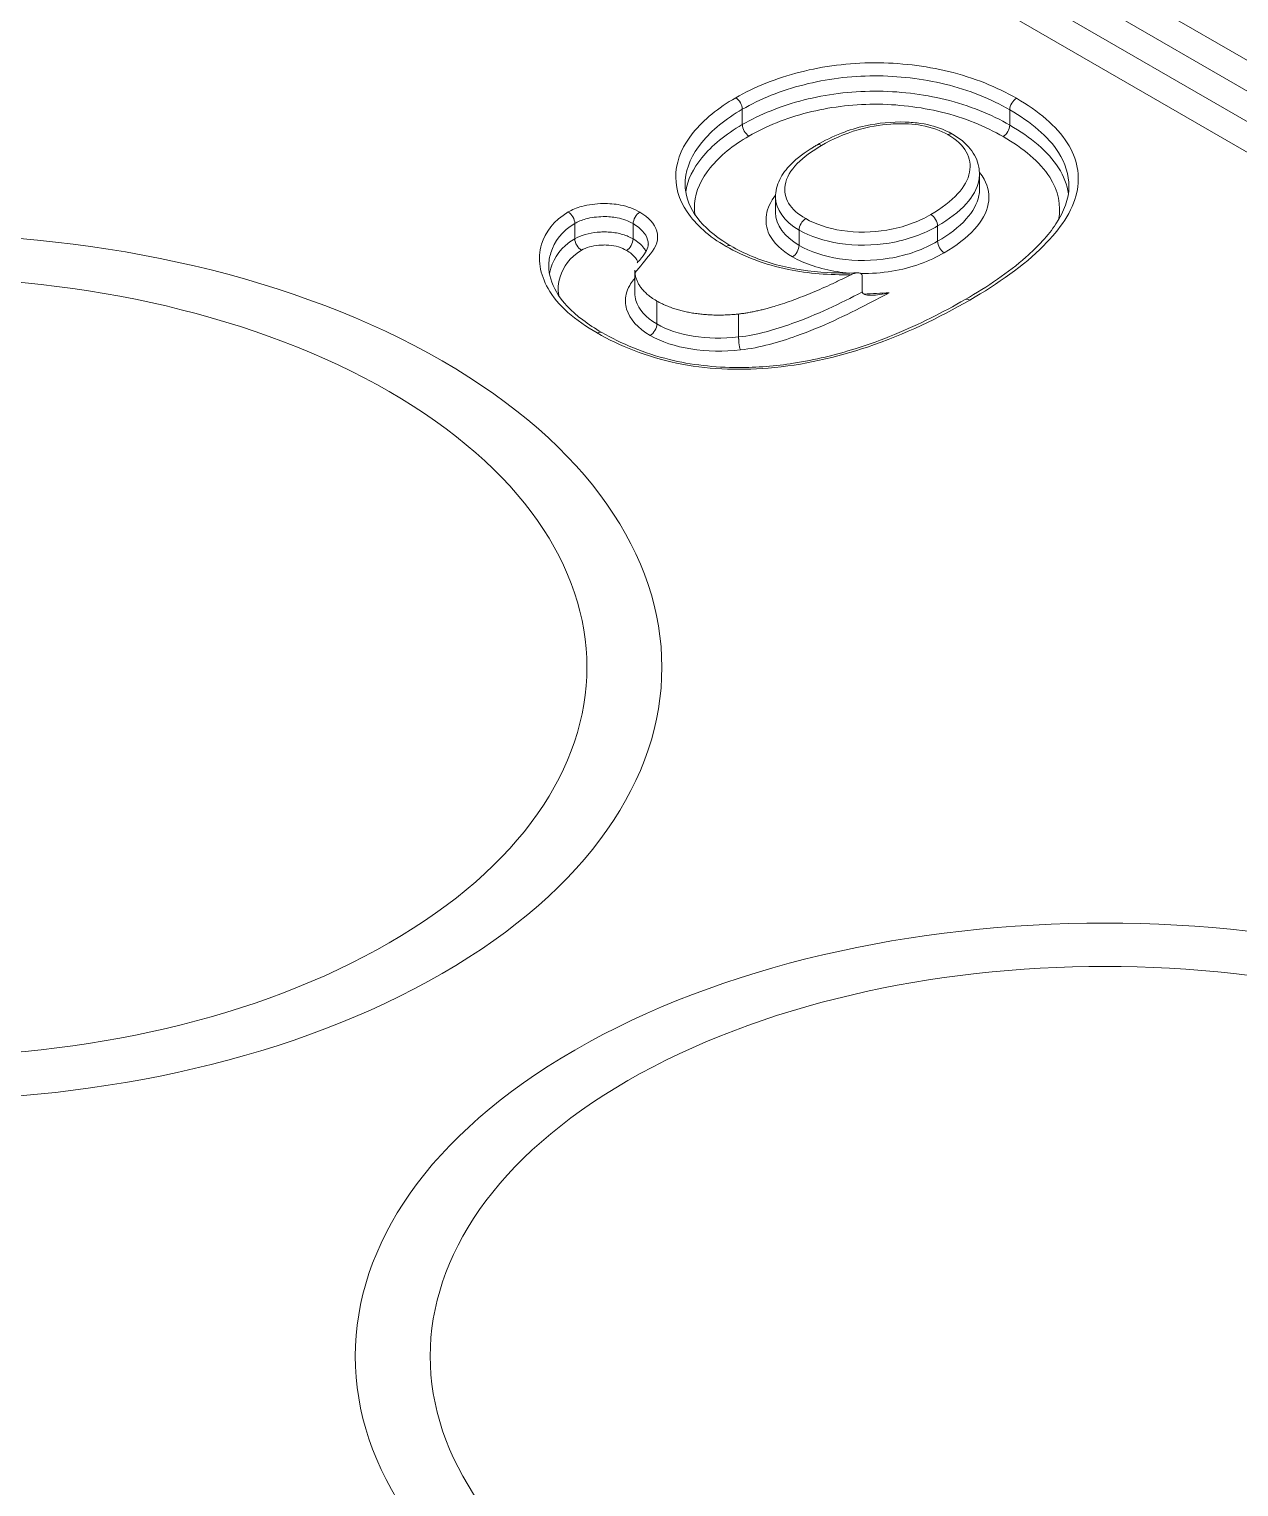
# Model space of a CAD drawing. Header units: inches. Extents: x 0.19 to 7.09, y 0.45 to 4.64.
# Drawn here: x 5.1697 to 5.4238, y 2.9872 to 3.2932 of the extents above; entities that cross this region are included whole.
import ezdxf

# ---------------------------------------------------------------- set-up
doc = ezdxf.new("R2010")
doc.units = ezdxf.units.IN
doc.header["$MEASUREMENT"] = 0

msp = doc.modelspace()

# ---------------------------------------------------------------- linework, layer by layer
at = {"color": 0, "linetype": 'Continuous', "lineweight": 0, "extrusion": (-1.66533e-16, 0.816497, 0.57735)}
for p, q in [((6.44523, 2.698, -0.69193), (3.21516, 4.56288, -0.69193)), ((3.21238, 4.55806, -0.69193), (6.44244, 2.69318, -0.69193)), ((6.44244, 2.68675, -0.69193), (3.21238, 4.55163, -0.69193)), ((3.2096, 4.54681, -0.69193), (6.43966, 2.68193, -0.69193)), ((5.31953, 3.27643, -0.69193), (5.31953, 3.27321, -0.69193)), ((5.37571, 3.27631, -0.69193), (5.37571, 3.2731, -0.69193)), ((5.36935, 3.2628, -0.69193), (5.36935, 3.25958, -0.69193)), ((5.32647, 3.25794, -0.69193), (5.32647, 3.25472, -0.69193)), ((5.28435, 3.25245, -0.69193), (5.28435, 3.24923, -0.69193)), ((5.29659, 3.25241, -0.69193), (5.29659, 3.2492, -0.69193)), ((5.33145, 3.25106, -0.69193), (5.33145, 3.24785, -0.69193)), ((5.36054, 3.25192, -0.69193), (5.36054, 3.24871, -0.69193)), ((5.29694, 3.24262, -0.69193), (5.29694, 3.23785, -0.69193)), ((5.34473, 3.2413, -0.69193), (5.34473, 3.23809, -0.69193)), ((5.30158, 3.23617, -0.69193), (5.30158, 3.23135, -0.69193)), ((5.31875, 3.23344, -0.69193), (5.31875, 3.22862, -0.69193))]:
    msp.add_line(p, q, dxfattribs=at)
at = {"color": 0, "linetype": 'Continuous', "lineweight": 0}
for centre, major_axis, start_param, end_param in [((5.31814, 3.27723, -0.69193), (-0.00098, 0.0017), -2.356194, -0.785398), ((5.32092, 3.27241, -0.69193), (0.00098, -0.0017), -2.356194, -0.785398), ((5.36272, 3.26949, -0.69193), (0.00098, 0.0017), 0.006389, 0.785398), ((5.14515, 3.15929, -0.69193), (0.15748, 0), -2.356194, 3.926991), ((5.28296, 3.25325, -0.69193), (-0.00098, 0.0017), -2.356194, -0.785398), ((5.33284, 3.25187, -0.69193), (-0.00098, -0.0017), -2.356194, -0.785398), ((5.35915, 3.25273, -0.69193), (-0.00098, 0.0017), -2.356194, -0.785398), ((5.28574, 3.24843, -0.69193), (0.00098, -0.0017), -2.356194, -0.785398), ((5.31613, 3.24603, -0.69193), (0.00098, 0.0017), 0.006269, 0.785398), ((5.33006, 3.24705, -0.69193), (0.00098, 0.0017), -2.356194, -0.785398), ((5.14515, 3.15929, -0.69193), (0.14173, 0), -2.356194, 3.926991), ((5.28905, 3.22785, -0.69193), (0.00098, 0.0017), 0.006231, 0.785398), ((5.3957, 3.01464, -0.69193), (0.15748, 0), -2.356194, 3.926991), ((5.3957, 3.01464, -0.69193), (0.14173, 0), -2.356194, 3.926991)]:
    msp.add_ellipse(centre, major_axis=major_axis, ratio=0.57735, start_param=start_param, end_param=end_param, dxfattribs=at)
at = {"color": 0, "linetype": 'Continuous', "lineweight": 0, "extrusion": (-8.32667e-17, -1.44222e-16, -1)}
msp.add_ellipse((5.3771, 3.27712, -0.69193), major_axis=(0.00098, 0.0017), ratio=0.57735, start_param=-2.356194, end_param=-0.785398, dxfattribs=at)
at = {"color": 0, "linetype": 'Continuous', "lineweight": 0, "extrusion": (-6.83926e-17, 1.03585e-16, -1)}
msp.add_ellipse((5.37431, 3.2723, -0.69193), major_axis=(-0.00098, -0.0017), ratio=0.57735, start_param=-2.356194, end_param=-0.785398, dxfattribs=at)
at = {"color": 0, "linetype": 'Continuous', "lineweight": 0, "extrusion": (3.36518e-16, 1.94289e-16, -1)}
msp.add_ellipse((5.33615, 3.26721, -0.69193), major_axis=(-0.00098, 0.0017), ratio=0.57735, start_param=0.006225, end_param=0.785398, dxfattribs=at)
at = {"color": 0, "linetype": 'Continuous', "lineweight": 0, "extrusion": (4.80741e-17, -2.77556e-17, -1)}
msp.add_ellipse((5.29799, 3.25321, -0.69193), major_axis=(0.00098, 0.0017), ratio=0.57735, start_param=-2.356194, end_param=-0.785398, dxfattribs=at)
at = {"color": 0, "linetype": 'Continuous', "lineweight": 0, "extrusion": (-1.51659e-16, -4.0637e-17, -1)}
msp.add_ellipse((5.2952, 3.24839, -0.69193), major_axis=(-0.00098, -0.0017), ratio=0.57735, start_param=-2.356194, end_param=-0.785398, dxfattribs=at)
at = {"color": 0, "linetype": 'Continuous', "lineweight": 0, "extrusion": (2.64407e-16, 1.52656e-16, -1)}
msp.add_ellipse((5.36194, 3.24791, -0.69193), major_axis=(-0.00098, 0.0017), ratio=0.57735, start_param=-2.356194, end_param=-0.785398, dxfattribs=at)
at = {"color": 0, "linetype": 'Continuous', "lineweight": 0, "extrusion": (3.71854e-18, -6.19519e-17, -1)}
msp.add_ellipse((5.36731, 3.23477, -0.69193), major_axis=(-0.00098, 0.0017), ratio=0.57735, start_param=0.006195, end_param=0.785398, dxfattribs=at)
at = {"color": 0, "linetype": 'Continuous', "lineweight": 0, "extrusion": (-7.21111e-17, 4.16334e-17, -1)}
msp.add_ellipse((5.30019, 3.23055, -0.69193), major_axis=(-0.00098, -0.0017), ratio=0.57735, start_param=-2.356194, end_param=-0.785398, dxfattribs=at)
at = {"color": 0, "linetype": 'Continuous', "lineweight": 0}
for points, degree, knots in [([(5.3771, 3.27873, -0.69193), (5.37303, 3.28107, -0.69193), (5.36817, 3.28308, -0.69193), (5.35794, 3.28554, -0.69193), (5.35255, 3.2862, -0.69193), (5.34192, 3.28617, -0.69193), (5.33655, 3.28547, -0.69193), (5.32667, 3.28295, -0.69193), (5.32202, 3.28108, -0.69193), (5.31814, 3.27884, -0.69193)], 3, [0, 0, 0, 0, 0.0438289, 0.0438289, 0.0843797, 0.0843797, 0.1247686, 0.1247686, 0.1665469, 0.1665469, 0.1665469, 0.1665469]), ([(5.31953, 3.27643, -0.69193), (5.32325, 3.27857, -0.69193), (5.32769, 3.28037, -0.69193), (5.33249, 3.28159, -0.69193), (5.33713, 3.28277, -0.69193), (5.3422, 3.28343, -0.69193), (5.34723, 3.28344, -0.69193), (5.35229, 3.28345, -0.69193), (5.35741, 3.28283, -0.69193), (5.3621, 3.2817, -0.69193), (5.36716, 3.28049, -0.69193), (5.37179, 3.27857, -0.69193), (5.37571, 3.27631, -0.69193)], 3, [-0.1665469, -0.1665469, -0.1665469, -0.1665469, -0.1247611, -0.1247611, -0.1247611, -0.0843871, -0.0843871, -0.0843871, -0.0437806, -0.0437806, -0.0437806, 0, 0, 0, 0]), ([(5.31814, 3.27884, -0.69193), (5.31448, 3.27673, -0.69193), (5.31143, 3.27425, -0.69193), (5.30711, 3.26893, -0.69193), (5.30581, 3.26608, -0.69193), (5.30535, 3.26038, -0.69193), (5.30617, 3.25752, -0.69193), (5.3097, 3.25218, -0.69193), (5.31259, 3.24968, -0.69193), (5.31613, 3.24764, -0.69193)], 3, [0, 0, 0, 0, 0.0394058, 0.0394058, 0.0772903, 0.0772903, 0.1144014, 0.1144014, 0.152546, 0.152546, 0.152546, 0.152546]), ([(5.37571, 3.2731, -0.69193), (5.37185, 3.27532, -0.69193), (5.36719, 3.27726, -0.69193), (5.35746, 3.2796, -0.69193), (5.35231, 3.28024, -0.69193), (5.34219, 3.28021, -0.69193), (5.33707, 3.27954, -0.69193), (5.32768, 3.27715, -0.69193), (5.32322, 3.27534, -0.69193), (5.31953, 3.27321, -0.69193)], 3, [0, 0, 0, 0, 0.0399467, 0.0399467, 0.0765112, 0.0765112, 0.1128299, 0.1128299, 0.1509412, 0.1509412, 0.1509412, 0.1509412]), ([(5.32092, 3.2708, -0.69193), (5.32446, 3.27284, -0.69193), (5.3287, 3.27456, -0.69193), (5.33765, 3.27684, -0.69193), (5.34247, 3.27747, -0.69193), (5.35204, 3.2775, -0.69193), (5.35691, 3.2769, -0.69193), (5.36619, 3.27467, -0.69193), (5.37061, 3.27283, -0.69193), (5.37431, 3.27069, -0.69193)], 3, [-0.1509412, -0.1509412, -0.1509412, -0.1509412, -0.1128299, -0.1128299, -0.0765112, -0.0765112, -0.0399467, -0.0399467, 0, 0, 0, 0]), ([(5.36731, 3.23638, -0.69193), (5.37324, 3.2398, -0.69193), (5.37865, 3.24357, -0.69193), (5.38624, 3.25123, -0.69193), (5.38888, 3.25498, -0.69193), (5.39057, 3.26243, -0.69193), (5.3899, 3.26606, -0.69193), (5.38555, 3.2729, -0.69193), (5.38168, 3.27608, -0.69193), (5.3771, 3.27873, -0.69193)], 3, [0, 0, 0, 0, 0.063875, 0.063875, 0.1160372, 0.1160372, 0.1624761, 0.1624761, 0.2118721, 0.2118721, 0.2118721, 0.2118721]), ([(5.30751, 3.26066, -0.69193), (5.30751, 3.26095, -0.69193), (5.30752, 3.26124, -0.69193), (5.30754, 3.26154, -0.69193), (5.30776, 3.26426, -0.69193), (5.30899, 3.26696, -0.69193), (5.31101, 3.26945, -0.69193), (5.31311, 3.27204, -0.69193), (5.31602, 3.2744, -0.69193), (5.31953, 3.27643, -0.69193)], 3, [-0.08136914, -0.08136914, -0.08136914, -0.08136914, -0.07729045, -0.07729045, -0.07729045, -0.03941548, -0.03941548, -0.03941548, 0, 0, 0, 0]), ([(5.37571, 3.27631, -0.69193), (5.38013, 3.27376, -0.69193), (5.38381, 3.27072, -0.69193), (5.3874, 3.26508, -0.69193), (5.38813, 3.26265, -0.69193), (5.38813, 3.26021, -0.69193)], 3, [-0.21187208, -0.21187208, -0.21187208, -0.21187208, -0.16247613, -0.16247613, -0.12871879, -0.12871879, -0.12871879, -0.12871879]), ([(5.31953, 3.27321, -0.69193), (5.31606, 3.27121, -0.69193), (5.31311, 3.26882, -0.69193), (5.30921, 3.26402, -0.69193), (5.30801, 3.26158, -0.69193), (5.30763, 3.25911, -0.69193)], 3, [0, 0, 0, 0, 0.03575416, 0.03575416, 0.06648112, 0.06648112, 0.06648112, 0.06648112]), ([(5.33517, 3.26891, -0.69193), (5.33677, 3.26984, -0.69193), (5.3385, 3.27069, -0.69193), (5.34195, 3.27204, -0.69193), (5.34364, 3.27256, -0.69193), (5.34804, 3.27353, -0.69193), (5.35092, 3.27382, -0.69193), (5.35484, 3.27371, -0.69193), (5.35596, 3.27362, -0.69193), (5.35887, 3.27317, -0.69193), (5.36063, 3.27265, -0.69193), (5.3627, 3.27173, -0.69193), (5.36321, 3.27147, -0.69193), (5.36369, 3.27119, -0.69193)], 3, [0, 0, 0, 0, 0.00668307, 0.00668307, 0.01232607, 0.01232607, 0.02075235, 0.02075235, 0.02410084, 0.02410084, 0.02976974, 0.02976974, 0.0317301, 0.0317301, 0.0317301, 0.0317301]), ([(5.33615, 3.26881, -0.69193), (5.33842, 3.27012, -0.69193), (5.34288, 3.27218, -0.69193), (5.34833, 3.27318, -0.69193), (5.35198, 3.27341, -0.69193), (5.35415, 3.27343, -0.69193), (5.35846, 3.27296, -0.69193), (5.36119, 3.27198, -0.69193), (5.36272, 3.2711, -0.69193)], 3, [0, 0, 0, 0, 0.02443226, 0.04275646, 0.04275646, 0.05217276, 0.05923498, 0.07571351, 0.07571351, 0.07571351, 0.07571351]), ([(5.38802, 3.25867, -0.69193), (5.38776, 3.26055, -0.69193), (5.38706, 3.2624, -0.69193), (5.38377, 3.26757, -0.69193), (5.38006, 3.27059, -0.69193), (5.37571, 3.2731, -0.69193)], 3, [0.12756251, 0.12756251, 0.12756251, 0.12756251, 0.15085094, 0.15085094, 0.19611889, 0.19611889, 0.19611889, 0.19611889]), ([(5.30959, 3.2543, -0.69193), (5.30947, 3.25509, -0.69193), (5.30944, 3.25588, -0.69193), (5.30972, 3.25925, -0.69193), (5.3109, 3.26181, -0.69193), (5.31479, 3.26661, -0.69193), (5.3176, 3.26889, -0.69193), (5.32092, 3.2708, -0.69193)], 3, [-0.08008321, -0.08008321, -0.08008321, -0.08008321, -0.0697095, -0.0697095, -0.03575416, -0.03575416, 0, 0, 0, 0]), ([(5.32648, 3.25797, -0.69193), (5.32648, 3.25922, -0.69193), (5.3268, 3.2605, -0.69193), (5.32796, 3.26282, -0.69193), (5.32878, 3.26389, -0.69193), (5.33107, 3.26621, -0.69193), (5.33269, 3.26741, -0.69193), (5.3347, 3.26864, -0.69193), (5.33493, 3.26878, -0.69193), (5.33517, 3.26891, -0.69193)], 3, [0, 0, 0, 0, 0.00550676, 0.00550676, 0.01100576, 0.01100576, 0.0185918, 0.0185918, 0.01958942, 0.01958942, 0.01958942, 0.01958942]), ([(5.33284, 3.25347, -0.69193), (5.33127, 3.25438, -0.69193), (5.32871, 3.25657, -0.69193), (5.32832, 3.25923, -0.69193), (5.32903, 3.2637, -0.69193), (5.33226, 3.26657, -0.69193), (5.33615, 3.26881, -0.69193)], 3, [0, 0, 0, 0, 0.01695546, 0.03391092, 0.03391092, 0.07582335, 0.07582335, 0.07582335, 0.07582335]), ([(5.36272, 3.2711, -0.69193), (5.36446, 3.27009, -0.69193), (5.36583, 3.26885, -0.69193), (5.36731, 3.26612, -0.69193), (5.36754, 3.26466, -0.69193), (5.36698, 3.26166, -0.69193), (5.36607, 3.26013, -0.69193), (5.36337, 3.2571, -0.69193), (5.36138, 3.25562, -0.69193), (5.35915, 3.25434, -0.69193)], 3, [0, 0, 0, 0, 0.01881539, 0.01881539, 0.03764605, 0.03764605, 0.05839333, 0.05839333, 0.0824108, 0.0824108, 0.0824108, 0.0824108]), ([(5.36369, 3.2712, -0.69193), (5.36517, 3.27034, -0.69193), (5.36645, 3.26932, -0.69193), (5.36835, 3.26697, -0.69193), (5.36894, 3.26563, -0.69193), (5.36929, 3.26379, -0.69193), (5.36934, 3.26327, -0.69193), (5.36934, 3.26276, -0.69193)], 3, [0, 0, 0, 0, 0.00603921, 0.00603921, 0.01199813, 0.01199813, 0.01426064, 0.01426064, 0.01426064, 0.01426064]), ([(5.37431, 3.27069, -0.69193), (5.37851, 3.26826, -0.69193), (5.38204, 3.26539, -0.69193), (5.3859, 3.25933, -0.69193), (5.38654, 3.25623, -0.69193), (5.38596, 3.25323, -0.69193)], 3, [-0.19611889, -0.19611889, -0.19611889, -0.19611889, -0.15085094, -0.15085094, -0.11116592, -0.11116592, -0.11116592, -0.11116592]), ([(5.36054, 3.25192, -0.69193), (5.36289, 3.25328, -0.69193), (5.36501, 3.25485, -0.69193), (5.36791, 3.2581, -0.69193), (5.3689, 3.25976, -0.69193), (5.3693, 3.26192, -0.69193), (5.36934, 3.26234, -0.69193), (5.36934, 3.26276, -0.69193)], 3, [-0.0824108, -0.0824108, -0.0824108, -0.0824108, -0.05839333, -0.05839333, -0.03764605, -0.03764605, -0.03262609, -0.03262609, -0.03262609, -0.03262609]), ([(5.36194, 3.2463, -0.69193), (5.36445, 3.24775, -0.69193), (5.36668, 3.24943, -0.69193), (5.36979, 3.25291, -0.69193), (5.37084, 3.25471, -0.69193), (5.37151, 3.25829, -0.69193), (5.37123, 3.26007, -0.69193), (5.37006, 3.26223, -0.69193), (5.36973, 3.26271, -0.69193), (5.36933, 3.26318, -0.69193)], 3, [-0.09803975, -0.09803975, -0.09803975, -0.09803975, -0.07094752, -0.07094752, -0.04653976, -0.04653976, -0.02364058, -0.02364058, -0.01678522, -0.01678522, -0.01678522, -0.01678522]), ([(5.30751, 3.26066, -0.69193), (5.30751, 3.25857, -0.69193), (5.30817, 3.25646, -0.69193), (5.3108, 3.25244, -0.69193), (5.31286, 3.25049, -0.69193), (5.31596, 3.24843, -0.69193), (5.31652, 3.24808, -0.69193), (5.31711, 3.24774, -0.69193)], 3, [0, 0, 0, 0, 0.01221245, 0.01221245, 0.02423342, 0.02423342, 0.02676356, 0.02676356, 0.02676356, 0.02676356]), ([(5.36935, 3.25958, -0.69193), (5.36935, 3.25915, -0.69193), (5.36931, 3.25872, -0.69193), (5.36923, 3.25829, -0.69193), (5.36891, 3.25659, -0.69193), (5.36795, 3.25493, -0.69193), (5.36657, 3.25339, -0.69193), (5.36504, 3.25167, -0.69193), (5.36294, 3.25009, -0.69193), (5.36054, 3.24871, -0.69193)], 3, [0.04032558, 0.04032558, 0.04032558, 0.04032558, 0.04655661, 0.04655661, 0.04655661, 0.07096836, 0.07096836, 0.07096836, 0.09803975, 0.09803975, 0.09803975, 0.09803975]), ([(5.36634, 3.23648, -0.69193), (5.37107, 3.23921, -0.69193), (5.37546, 3.24217, -0.69193), (5.38161, 3.24758, -0.69193), (5.38381, 3.24994, -0.69193), (5.38713, 3.25494, -0.69193), (5.38813, 3.2576, -0.69193), (5.38813, 3.26021, -0.69193)], 3, [0, 0, 0, 0, 0.02017849, 0.02017849, 0.03425294, 0.03425294, 0.04939738, 0.04939738, 0.04939738, 0.04939738]), ([(5.29799, 3.25482, -0.69193), (5.29684, 3.25548, -0.69193), (5.29441, 3.25642, -0.69193), (5.29151, 3.25665, -0.69193), (5.28875, 3.25661, -0.69193), (5.28602, 3.25627, -0.69193), (5.28378, 3.25533, -0.69193), (5.28296, 3.25486, -0.69193)], 3, [0, 0, 0, 0, 0.01237019, 0.02164783, 0.02164783, 0.03340928, 0.04223037, 0.04223037, 0.04223037, 0.04223037]), ([(5.32649, 3.25837, -0.69193), (5.32549, 3.25707, -0.69193), (5.32482, 3.25571, -0.69193), (5.32438, 3.25291, -0.69193), (5.32475, 3.24958, -0.69193), (5.3278, 3.24674, -0.69193), (5.33006, 3.24544, -0.69193)], 3, [-0.06126609, -0.06126609, -0.06126609, -0.06126609, -0.04264339, -0.04264339, -0.02436765, 0, 0, 0, 0]), ([(5.28296, 3.25486, -0.69193), (5.27986, 3.25307, -0.69193), (5.27817, 3.2506, -0.69193), (5.27636, 3.24501, -0.69193), (5.27707, 3.24181, -0.69193), (5.28067, 3.23526, -0.69193), (5.2845, 3.23209, -0.69193), (5.28905, 3.22946, -0.69193)], 3, [0, 0, 0, 0, 0.0333967, 0.0333967, 0.0745044, 0.0745044, 0.1235368, 0.1235368, 0.1235368, 0.1235368]), ([(5.28435, 3.25245, -0.69193), (5.28502, 3.25284, -0.69193), (5.28683, 3.25359, -0.69193), (5.28903, 3.25387, -0.69193), (5.29135, 3.2539, -0.69193), (5.29367, 3.25372, -0.69193), (5.29562, 3.25297, -0.69193), (5.29659, 3.25241, -0.69193)], 3, [-0.04223037, -0.04223037, -0.04223037, -0.04223037, -0.03340928, -0.02164783, -0.02164783, -0.01237019, 0, 0, 0, 0]), ([(5.29697, 3.24209, -0.69193), (5.29807, 3.24342, -0.69193), (5.29916, 3.24475, -0.69193), (5.30146, 3.24756, -0.69193), (5.30206, 3.24923, -0.69193), (5.30113, 3.25235, -0.69193), (5.29983, 3.25375, -0.69193), (5.29799, 3.25482, -0.69193)], 3, [-0.01946774, -0.01946774, -0.01946774, -0.01946774, 0, 0, 0.02144894, 0.02144894, 0.0413697, 0.0413697, 0.0413697, 0.0413697]), ([(5.35915, 3.25434, -0.69193), (5.35656, 3.25284, -0.69193), (5.35343, 3.25162, -0.69193), (5.34681, 3.25056, -0.69193), (5.34353, 3.25048, -0.69193), (5.3376, 3.25141, -0.69193), (5.33492, 3.25228, -0.69193), (5.33284, 3.25347, -0.69193)], 3, [0, 0, 0, 0, 0.02788325, 0.02788325, 0.05194784, 0.05194784, 0.07433982, 0.07433982, 0.07433982, 0.07433982]), ([(5.27887, 3.24354, -0.69193), (5.27887, 3.24447, -0.69193), (5.27901, 3.24539, -0.69193), (5.28006, 3.24864, -0.69193), (5.28163, 3.25088, -0.69193), (5.28435, 3.25245, -0.69193)], 3, [-0.04639021, -0.04639021, -0.04639021, -0.04639021, -0.03339673, -0.03339673, 0, 0, 0, 0]), ([(5.29659, 3.2492, -0.69193), (5.29598, 3.24955, -0.69193), (5.29451, 3.25022, -0.69193), (5.29218, 3.25065, -0.69193), (5.29078, 3.25068, -0.69193), (5.28993, 3.25067, -0.69193), (5.28865, 3.25061, -0.69193), (5.28645, 3.25023, -0.69193), (5.28496, 3.24959, -0.69193), (5.28435, 3.24923, -0.69193)], 3, [0, 0, 0, 0, 0.00541213, 0.01082425, 0.01353032, 0.01353032, 0.01614503, 0.02137445, 0.02660388, 0.02660388, 0.02660388, 0.02660388]), ([(5.29659, 3.25241, -0.69193), (5.29819, 3.25149, -0.69193), (5.29926, 3.25032, -0.69193), (5.29964, 3.24904, -0.69193), (5.29973, 3.24873, -0.69193), (5.29978, 3.24841, -0.69193), (5.29979, 3.24809, -0.69193)], 3, [-0.0413697, -0.0413697, -0.0413697, -0.0413697, -0.02136384, -0.02136384, -0.02136384, -0.01641082, -0.01641082, -0.01641082, -0.01641082]), ([(5.33145, 3.25106, -0.69193), (5.33376, 3.24973, -0.69193), (5.33677, 3.24876, -0.69193), (5.33994, 3.24826, -0.69193), (5.34335, 3.24772, -0.69193), (5.34703, 3.24781, -0.69193), (5.3504, 3.24835, -0.69193), (5.35432, 3.24898, -0.69193), (5.35777, 3.25032, -0.69193), (5.36054, 3.25192, -0.69193)], 3, [-0.07433982, -0.07433982, -0.07433982, -0.07433982, -0.05201957, -0.05201957, -0.05201957, -0.0279692, -0.0279692, -0.0279692, 0, 0, 0, 0]), ([(5.28435, 3.24923, -0.69193), (5.2814, 3.24753, -0.69193), (5.28001, 3.24527, -0.69193), (5.2793, 3.24306, -0.69193), (5.27918, 3.2427, -0.69193), (5.27909, 3.24233, -0.69193), (5.27902, 3.24197, -0.69193)], 3, [0, 0, 0, 0, 0.02733121, 0.02733121, 0.02733121, 0.0318188, 0.0318188, 0.0318188, 0.0318188]), ([(5.28574, 3.24682, -0.69193), (5.28623, 3.2471, -0.69193), (5.28735, 3.24758, -0.69193), (5.28901, 3.24788, -0.69193), (5.29005, 3.24792, -0.69193), (5.29075, 3.24794, -0.69193), (5.29183, 3.24791, -0.69193), (5.29355, 3.2476, -0.69193), (5.2947, 3.24708, -0.69193), (5.2952, 3.24679, -0.69193)], 3, [-0.02660388, -0.02660388, -0.02660388, -0.02660388, -0.02137445, -0.01614503, -0.01353032, -0.01353032, -0.01082425, -0.00541213, 0, 0, 0, 0]), ([(5.29932, 3.24659, -0.69193), (5.2992, 3.24683, -0.69193), (5.29858, 3.2478, -0.69193), (5.29751, 3.24867, -0.69193), (5.29659, 3.2492, -0.69193)], 3, [0.01818043, 0.01818043, 0.01818043, 0.01818043, 0.02086963, 0.02916243, 0.02916243, 0.02916243, 0.02916243]), ([(5.29745, 3.24416, -0.69193), (5.29775, 3.24453, -0.69193), (5.29805, 3.24489, -0.69193), (5.29881, 3.24582, -0.69193), (5.29918, 3.2463, -0.69193), (5.29966, 3.24725, -0.69193), (5.29978, 3.24769, -0.69193), (5.29978, 3.24809, -0.69193)], 3, [0, 0, 0, 0, 0.00211549, 0.00211549, 0.005319236, 0.005319236, 0.008756026, 0.008756026, 0.008756026, 0.008756026]), ([(5.31613, 3.24764, -0.69193), (5.31981, 3.24552, -0.69193), (5.32429, 3.24378, -0.69193), (5.33341, 3.24194, -0.69193), (5.33791, 3.24162, -0.69193), (5.34235, 3.24169, -0.69193)], 3, [0, 0, 0, 0, 0.03960385, 0.03960385, 0.07333898, 0.07333898, 0.07333898, 0.07333898]), ([(5.31711, 3.24774, -0.69193), (5.31986, 3.24615, -0.69193), (5.32313, 3.24477, -0.69193), (5.33002, 3.24289, -0.69193), (5.33371, 3.24235, -0.69193), (5.33948, 3.24203, -0.69193), (5.34161, 3.24201, -0.69193), (5.34372, 3.24209, -0.69193)], 3, [0, 0, 0, 0, 0.01190212, 0.01190212, 0.02297825, 0.02297825, 0.02931989, 0.02931989, 0.02931989, 0.02931989]), ([(5.36054, 3.24871, -0.69193), (5.35767, 3.24705, -0.69193), (5.35425, 3.24576, -0.69193), (5.3504, 3.24514, -0.69193), (5.34697, 3.24459, -0.69193), (5.34336, 3.24451, -0.69193), (5.33994, 3.24504, -0.69193), (5.33673, 3.24555, -0.69193), (5.33378, 3.24651, -0.69193), (5.33145, 3.24785, -0.69193)], 3, [0, 0, 0, 0, 0.03292671, 0.03292671, 0.03292671, 0.06234351, 0.06234351, 0.06234351, 0.08996745, 0.08996745, 0.08996745, 0.08996745]), ([(5.28096, 3.23731, -0.69193), (5.28075, 3.23862, -0.69193), (5.28082, 3.23995, -0.69193), (5.2819, 3.24329, -0.69193), (5.2832, 3.24536, -0.69193), (5.28574, 3.24682, -0.69193)], 3, [-0.04472639, -0.04472639, -0.04472639, -0.04472639, -0.02735418, -0.02735418, 0, 0, 0, 0]), ([(5.2952, 3.24679, -0.69193), (5.29597, 3.24634, -0.69193), (5.29695, 3.24555, -0.69193), (5.29747, 3.24464, -0.69193), (5.29759, 3.24434, -0.69193)], 3, [-0.02916243, -0.02916243, -0.02916243, -0.02916243, -0.02086963, -0.01670534, -0.01670534, -0.01670534, -0.01670534]), ([(5.33006, 3.24544, -0.69193), (5.33262, 3.24396, -0.69193), (5.3359, 3.24289, -0.69193), (5.34025, 3.24221, -0.69193), (5.3411, 3.24211, -0.69193), (5.34195, 3.24205, -0.69193)], 3, [-0.08996745, -0.08996745, -0.08996745, -0.08996745, -0.06241571, -0.06241571, -0.05590806, -0.05590806, -0.05590806, -0.05590806]), ([(5.34439, 3.24194, -0.69193), (5.3466, 3.24192, -0.69193), (5.34881, 3.24209, -0.69193), (5.35513, 3.24311, -0.69193), (5.35887, 3.24453, -0.69193), (5.36194, 3.2463, -0.69193)], 3, [-0.04970333, -0.04970333, -0.04970333, -0.04970333, -0.03301327, -0.03301327, 0, 0, 0, 0]), ([(5.27887, 3.24354, -0.69193), (5.27887, 3.24176, -0.69193), (5.27948, 3.23986, -0.69193), (5.28163, 3.23605, -0.69193), (5.28359, 3.23401, -0.69193), (5.28725, 3.23127, -0.69193), (5.28859, 3.23039, -0.69193), (5.29002, 3.22956, -0.69193)], 3, [0, 0, 0, 0, 0.01071582, 0.01071582, 0.02298738, 0.02298738, 0.02915457, 0.02915457, 0.02915457, 0.02915457]), ([(5.29694, 3.24095, -0.69193), (5.29694, 3.24095, -0.69193), (5.29686, 3.24084, -0.69193), (5.29678, 3.24073, -0.69193), (5.29669, 3.24063, -0.69193)], 3, [-0.001520913, -0.001520913, -0.001520913, -0.001520913, -0.001517706, 0.000018226, 0.000018226, 0.000018226, 0.000018226]), ([(5.29697, 3.24209, -0.69193), (5.29703, 3.24158, -0.69193), (5.29802, 3.23823, -0.69193), (5.30158, 3.23617, -0.69193)], 2, [0.820738, 0.820738, 0.820738, 1, 2, 2, 2]), ([(5.34235, 3.24169, -0.69193), (5.34259, 3.24181, -0.69193), (5.34284, 3.24191, -0.69193), (5.34333, 3.24205, -0.69193), (5.34367, 3.24212, -0.69193), (5.3442, 3.24205, -0.69193), (5.34438, 3.24197, -0.69193), (5.34458, 3.24179, -0.69193), (5.34464, 3.24171, -0.69193), (5.34471, 3.24152, -0.69193), (5.34473, 3.24142, -0.69193), (5.34473, 3.2413, -0.69193)], 3, [0, 0, 0, 0, 0.002438474, 0.002438474, 0.005138748, 0.005138748, 0.007070103, 0.007070103, 0.00809915, 0.00809915, 0.009065585, 0.009065585, 0.009065585, 0.009065585]), ([(5.29669, 3.24063, -0.69193), (5.29638, 3.24025, -0.69193), (5.29571, 3.23927, -0.69193), (5.29486, 3.23719, -0.69193), (5.29493, 3.2355, -0.69193), (5.29584, 3.23238, -0.69193), (5.29763, 3.23042, -0.69193), (5.30019, 3.22894, -0.69193)], 3, [-0.05529288, -0.05529288, -0.05529288, -0.05529288, -0.04975371, -0.04144495, -0.02759701, -0.02759701, 0, 0, 0, 0]), ([(5.30158, 3.23135, -0.69193), (5.29927, 3.23269, -0.69193), (5.29773, 3.23439, -0.69193), (5.29718, 3.23625, -0.69193), (5.29702, 3.23678, -0.69193), (5.29694, 3.23731, -0.69193), (5.29694, 3.23785, -0.69193)], 3, [0, 0, 0, 0, 0.02767464, 0.02767464, 0.02767464, 0.03555879, 0.03555879, 0.03555879, 0.03555879]), ([(5.34474, 3.23808, -0.69193), (5.34005, 3.23564, -0.69193), (5.33367, 3.23254, -0.69193), (5.32454, 3.22962, -0.69193), (5.32084, 3.22886, -0.69193), (5.31875, 3.22862, -0.69193)], 3, [0.00004129, 0.00004129, 0.00004129, 0.00004129, 0.04880559, 0.06507412, 0.08130564, 0.08130564, 0.08130564, 0.08130564]), ([(5.31912, 3.2259, -0.69193), (5.32121, 3.22613, -0.69193), (5.32528, 3.22696, -0.69193), (5.33471, 3.23, -0.69193), (5.34128, 3.23316, -0.69193), (5.34751, 3.23639, -0.69193), (5.34896, 3.23715, -0.69193), (5.35041, 3.23791, -0.69193)], 3, [-0.08134265, -0.08134265, -0.08134265, -0.08134265, -0.06507412, -0.04880559, 0, 0, 0.01492277, 0.01492277, 0.01492277, 0.01492277]), ([(5.35041, 3.23791, -0.69193), (5.3504, 3.2379, -0.69193), (5.35039, 3.2379, -0.69193), (5.34902, 3.23756, -0.69193), (5.34767, 3.23737, -0.69193), (5.346, 3.23736, -0.69193), (5.34556, 3.23744, -0.69193), (5.34511, 3.2376, -0.69193), (5.34497, 3.23768, -0.69193), (5.34483, 3.23782, -0.69193), (5.3448, 3.23787, -0.69193), (5.34475, 3.23797, -0.69193), (5.34474, 3.23803, -0.69193), (5.34474, 3.23809, -0.69193)], 3, [-0.01065632, -0.01065632, -0.01065632, -0.01065632, -0.01060807, -0.01060807, -0.00569485, -0.00569485, -0.00256957, -0.00256957, -0.00113972, -0.00113972, -0.0005474, -0.0005474, 0, 0, 0, 0]), ([(5.28905, 3.22946, -0.69193), (5.29377, 3.22673, -0.69193), (5.29942, 3.22446, -0.69193), (5.3118, 3.22186, -0.69193), (5.31852, 3.22156, -0.69193), (5.33232, 3.22269, -0.69193), (5.33938, 3.22436, -0.69193), (5.3537, 3.22917, -0.69193), (5.36085, 3.23265, -0.69193), (5.36731, 3.23638, -0.69193)], 3, [0, 0, 0, 0, 0.0509406, 0.0509406, 0.1002941, 0.1002941, 0.1567048, 0.1567048, 0.2263131, 0.2263131, 0.2263131, 0.2263131]), ([(5.29002, 3.22956, -0.69193), (5.29407, 3.22722, -0.69193), (5.29891, 3.22519, -0.69193), (5.30873, 3.22278, -0.69193), (5.31376, 3.22221, -0.69193), (5.32259, 3.22219, -0.69193), (5.32653, 3.22251, -0.69193), (5.33481, 3.2238, -0.69193), (5.33916, 3.22487, -0.69193), (5.34893, 3.22793, -0.69193), (5.35421, 3.23015, -0.69193), (5.36159, 3.23383, -0.69193), (5.364, 3.23513, -0.69193), (5.36634, 3.23648, -0.69193)], 3, [0, 0, 0, 0, 0.01740123, 0.01740123, 0.03215952, 0.03215952, 0.04388995, 0.04388995, 0.0579157, 0.0579157, 0.07734626, 0.07734626, 0.08729405, 0.08729405, 0.08729405, 0.08729405]), ([(5.30019, 3.22894, -0.69193), (5.30252, 3.2276, -0.69193), (5.30551, 3.22661, -0.69193), (5.3121, 3.22557, -0.69193), (5.31568, 3.22554, -0.69193), (5.31912, 3.2259, -0.69193)], 3, [-0.05163771, -0.05163771, -0.05163771, -0.05163771, -0.02653434, -0.02653434, 0.000037, 0.000037, 0.000037, 0.000037]), ([(5.31875, 3.22862, -0.69193), (5.31533, 3.22827, -0.69193), (5.31228, 3.22832, -0.69193), (5.30628, 3.22926, -0.69193), (5.30368, 3.23014, -0.69193), (5.30158, 3.23135, -0.69193)], 3, [0.00000001, 0.00000001, 0.00000001, 0.00000001, 0.02653434, 0.02653434, 0.05163771, 0.05163771, 0.05163771, 0.05163771]), ([(5.31875, 3.22862, -0.69193), (5.31875, 3.22859, -0.69193), (5.31875, 3.22856, -0.69193), (5.31875, 3.22853, -0.69193), (5.31875, 3.2285, -0.69193), (5.31875, 3.22847, -0.69193), (5.31875, 3.22843, -0.69193), (5.31876, 3.22837, -0.69193), (5.31876, 3.2283, -0.69193), (5.31876, 3.22824, -0.69193), (5.31876, 3.22817, -0.69193), (5.31877, 3.2281, -0.69193), (5.31877, 3.22803, -0.69193), (5.31878, 3.22796, -0.69193), (5.31878, 3.22789, -0.69193), (5.31879, 3.22781, -0.69193), (5.31879, 3.22774, -0.69193), (5.3188, 3.22767, -0.69193), (5.31881, 3.2276, -0.69193), (5.31881, 3.22752, -0.69193), (5.31882, 3.22745, -0.69193), (5.31883, 3.22738, -0.69193), (5.3189, 3.22679, -0.69193), (5.31901, 3.22623, -0.69193), (5.31912, 3.2259, -0.69193)], 3, [0, 0, 0, 0, 0.035714, 0.035714, 0.035714, 0.071428, 0.071428, 0.071428, 0.142857, 0.142857, 0.142857, 0.214285, 0.214285, 0.214285, 0.285714, 0.285714, 0.285714, 0.357143, 0.357143, 0.357143, 0.428571, 0.428571, 0.428571, 1, 1, 1, 1])]:
    msp.add_open_spline(points, degree=degree, knots=knots, dxfattribs=at)
for points, degree in [([(5.32647, 3.25797, -0.69193), (5.32658, 3.25544, -0.69193), (5.32839, 3.25283, -0.69193), (5.33145, 3.25106, -0.69193)], 3), ([(5.33145, 3.24785, -0.69193), (5.32828, 3.24968, -0.69193), (5.32654, 3.25215, -0.69193), (5.32647, 3.25472, -0.69193)], 3), ([(5.31875, 3.23344, -0.69193), (5.32798, 3.23448, -0.69193), (5.34235, 3.24169, -0.69193)], 2), ([(5.29694, 3.24058, -0.69193), (5.29686, 3.24059, -0.69193), (5.29677, 3.24061, -0.69193), (5.29669, 3.24063, -0.69193)], 3), ([(5.35041, 3.23791, -0.69193), (5.34863, 3.23782, -0.69193), (5.34684, 3.23773, -0.69193), (5.34506, 3.23764, -0.69193)], 3), ([(5.30158, 3.23617, -0.69193), (5.30476, 3.23434, -0.69193), (5.3137, 3.23292, -0.69193), (5.31875, 3.23344, -0.69193)], 2), ([(5.34376, 3.23757, -0.69193), (5.34375, 3.23757, -0.69193), (5.34375, 3.23757, -0.69193), (5.34374, 3.23757, -0.69193)], 3)]:
    msp.add_open_spline(points, degree=degree, dxfattribs=at)

doc.saveas('drawing.dxf')
